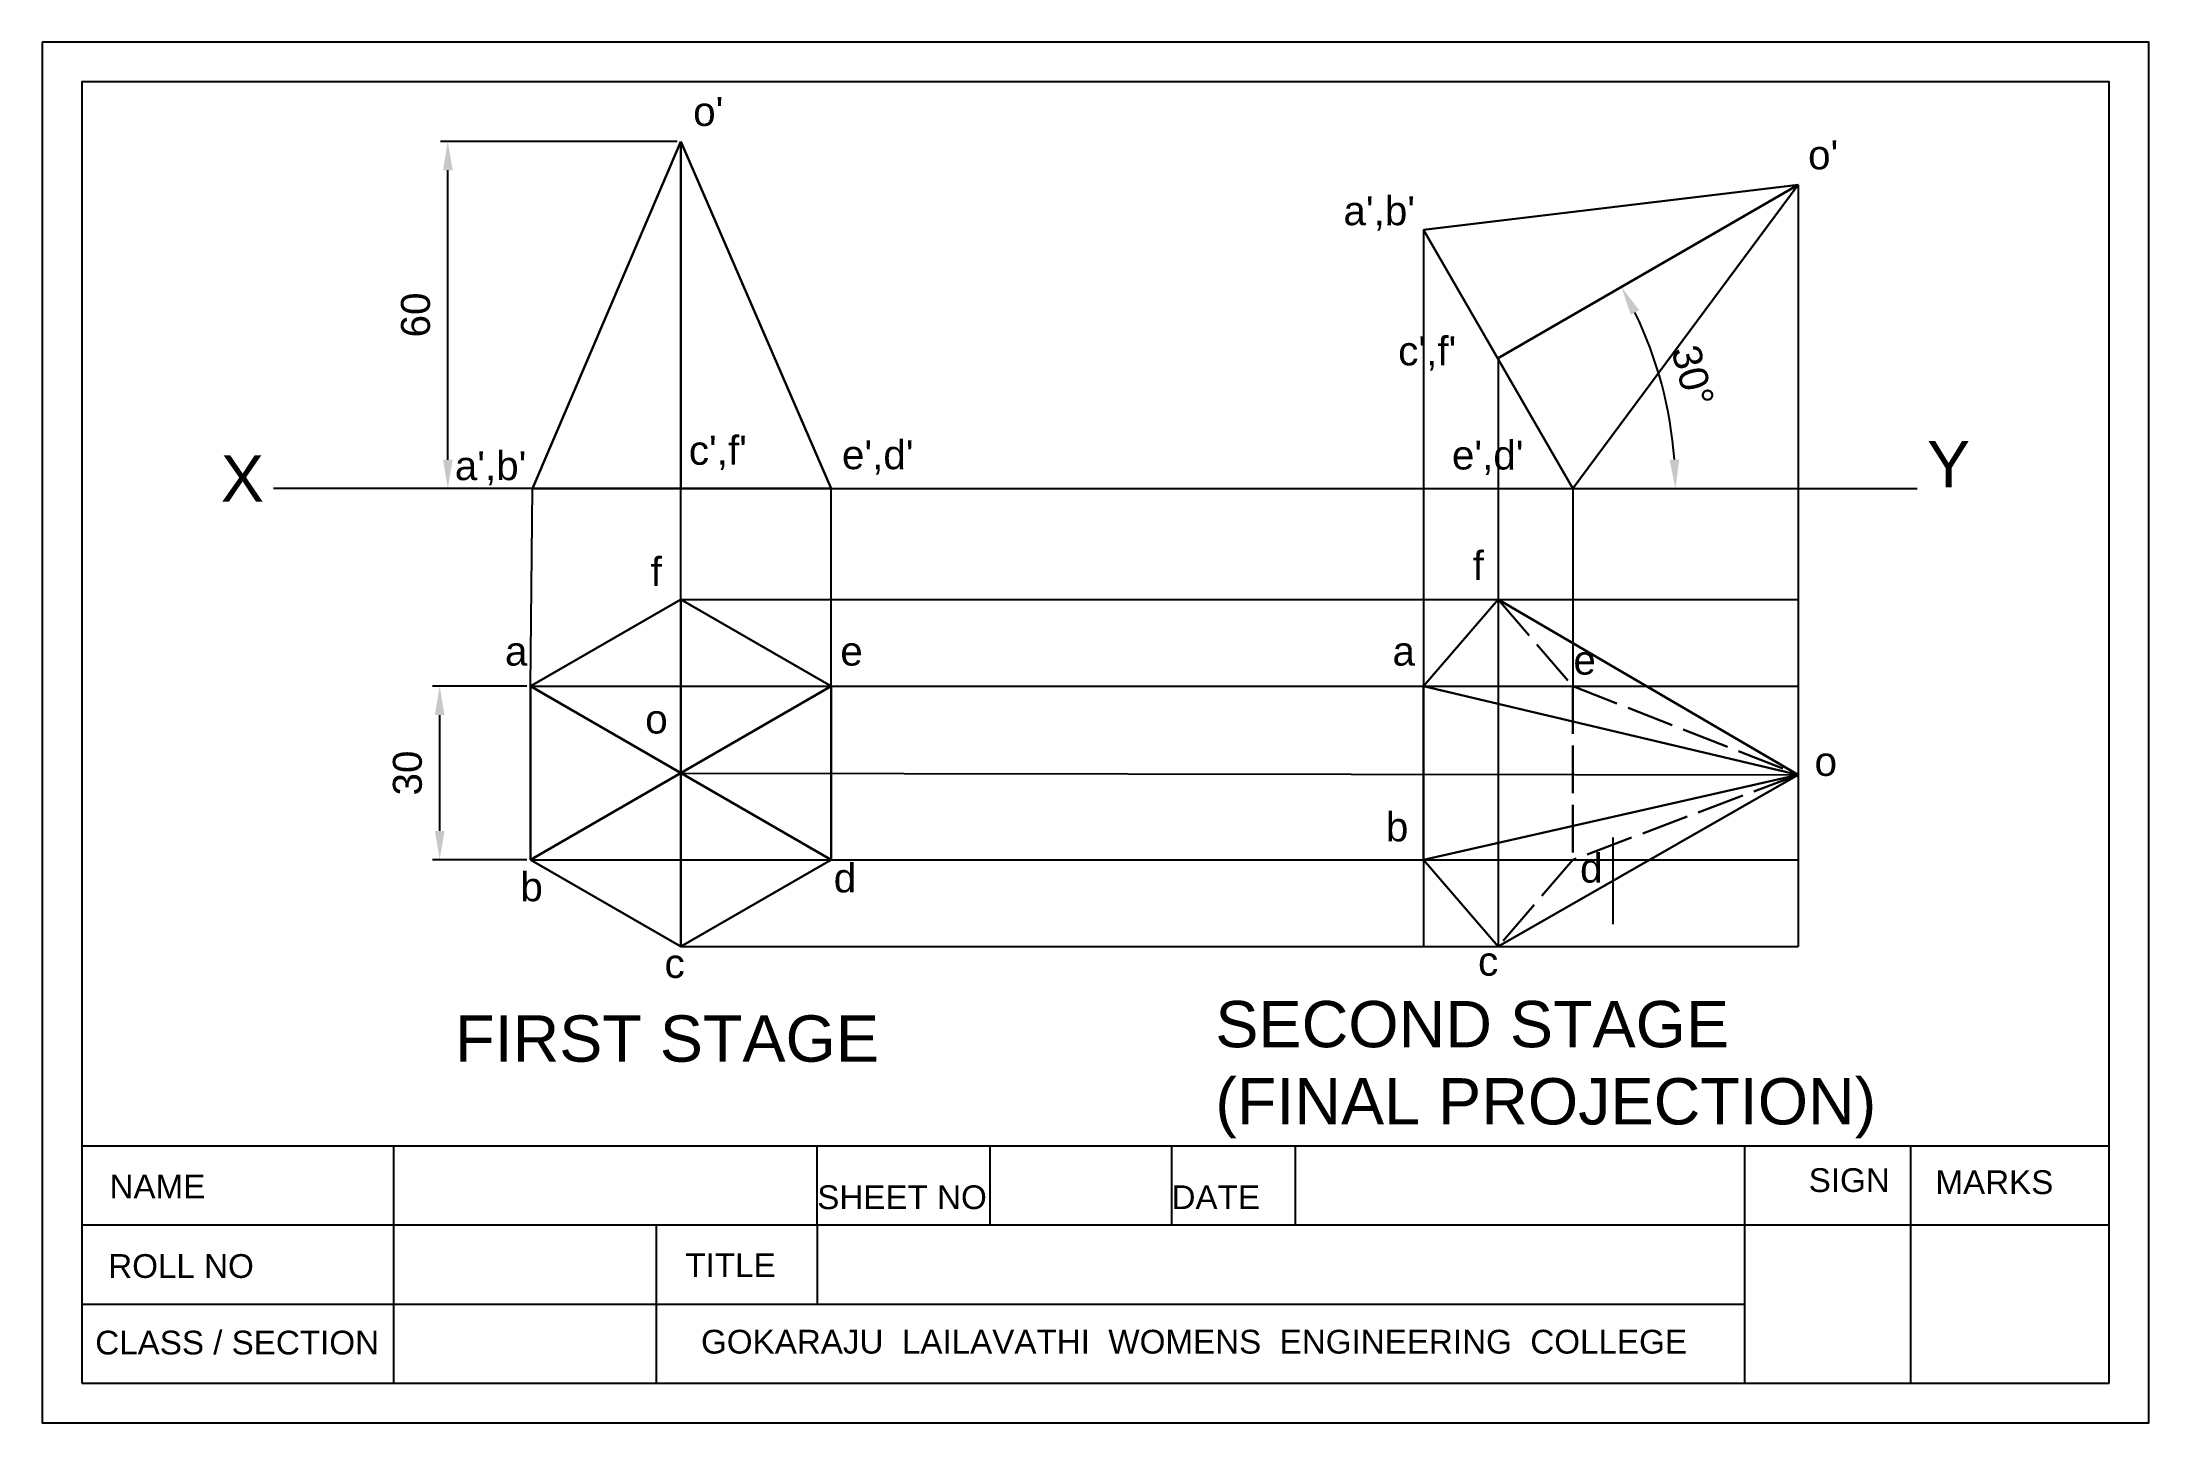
# Model space of a CAD drawing. Header units: millimetres. Extents: x 0 to 266, y 0 to 174.
import ezdxf

# ---------------------------------------------------------------- set-up
doc = ezdxf.new("R2010")
doc.units = ezdxf.units.MM
doc.linetypes.add('ACAD_ISO02W100', pattern=[15, 12, -3])
doc.styles.get("Standard").update_dxf_attribs({"font": 'arial.ttf'})
doc.dimstyles.new('ISO-25', dxfattribs={"dimtxt": 5, "dimasz": 5, "dimexe": 1.25, "dimexo": 0.625, "dimgap": 3, "dimtad": 1, "dimdec": 0, "dimtxsty": 'Standard', "dimcen": 2.5, "dimadec": 0, "dimazin": 0, "dimtfac": 1, "dimtdec": 0, "dimtmove": 0, "dimatfit": 3, "dimfxl": 1, "dimarcsym": 0})

# ---------------------------------------------------------------- blocks, each defined once
blk = doc.blocks.new('*D4')
at = {"color": 0, "lineweight": -2, "transparency": 16777216}
for p, q in [((80.25, 161.87), (50.35, 161.87)), ((51.26, 121.66), (51.26, 158.21)), ((80.25, 118.01), (50.35, 118.01))]:
    blk.add_line(p, q, dxfattribs=at)
at = {"color": 0, "transparency": 16777216}
for points in [[(50.65, 158.21), (51.87, 158.21), (51.26, 161.87)], [(50.65, 121.66), (51.87, 121.66), (51.26, 118.01)]]:
    blk.add_solid(points, dxfattribs=at)
at = {"layer": 'Defpoints', "color": 0, "transparency": 16777216}
for p in [(51.26, 161.87), (80.71, 161.87), (80.71, 118.01)]:
    blk.add_point(p, dxfattribs=at)
at = {"color": 0, "lineweight": 25, "transparency": 16777216, "insert": (47.2, 139.94), "char_height": 3.655, "attachment_point": 5, "rotation": 90}
blk.add_mtext('60', dxfattribs=at)
blk = doc.blocks.new('*D5')
at = {"color": 0, "lineweight": -2, "transparency": 16777216}
for p, q in [((61.26, 93.05), (49.32, 93.05)), ((50.23, 74.77), (50.23, 89.39)), ((61.26, 71.12), (49.32, 71.12))]:
    blk.add_line(p, q, dxfattribs=at)
at = {"color": 0, "transparency": 16777216}
for points in [[(49.62, 89.39), (50.84, 89.39), (50.23, 93.05)], [(49.62, 74.77), (50.84, 74.77), (50.23, 71.12)]]:
    blk.add_solid(points, dxfattribs=at)
at = {"layer": 'Defpoints', "color": 0, "transparency": 16777216}
for p in [(50.23, 93.05), (61.72, 93.05), (61.72, 71.12)]:
    blk.add_point(p, dxfattribs=at)
at = {"color": 0, "lineweight": 25, "transparency": 16777216, "insert": (46.17, 82.08), "char_height": 3.655, "attachment_point": 5, "rotation": 90}
blk.add_mtext('30', dxfattribs=at)
blk = doc.blocks.new('*D6')
at = {"color": 0, "lineweight": -2, "transparency": 16777216}
blk.add_arc((155.41, 118.01), 50.96, 4.1105, 25.8895, dxfattribs=at)
at = {"color": 0, "transparency": 16777216}
for points in [[(200.72, 139.97), (201.79, 140.54), (199.54, 143.48)], [(206.85, 121.68), (205.63, 121.64), (206.37, 118.01)]]:
    blk.add_solid(points, dxfattribs=at)
at = {"layer": 'Defpoints', "color": 0, "transparency": 16777216}
for p in [(221.89, 156.38), (183.9, 134.45), (205.6, 126.85), (61.97, 118.01), (236.92, 118.01)]:
    blk.add_point(p, dxfattribs=at)
at = {"color": 0, "transparency": 16777216, "insert": (208.56, 132.25), "char_height": 3.655, "attachment_point": 5, "rotation": 285}
blk.add_mtext('30°', dxfattribs=at)
blk = doc.blocks.new('GOKARAJU3')
for p, q in [((5, 169.4), (5, 5)), ((261.19, 169.4), (5, 169.4)), ((261.19, 5), (261.19, 169.4)), ((5, 35), (261.19, 35)), ((44.39, 35), (44.39, 5)), ((97.94, 25), (97.94, 35)), ((119.76, 35), (119.76, 25)), ((142.7, 35), (142.7, 25)), ((158.32, 35), (158.32, 25)), ((215.08, 35), (215.08, 5)), ((236.07, 35), (236.07, 5)), ((5, 25), (261.19, 25)), ((77.59, 25), (77.59, 5)), ((97.94, 25), (97.94, 15)), ((5, 15), (215.08, 15)), ((5, 5), (261.19, 5))]:
    blk.add_line(p, q)
blk.add_lwpolyline([(0, 174.4), (0, 0), (266.19, 0), (266.19, 174.4)], close=True)
at = {"char_height": 3}
for s, width, insert, attachment_point in [('SIGN', 10.7612, (223.21, 32.16), 1), ('MARKS', 16.273, (239.22, 31.9), 1), ('NAME', 15.9424, (8.51, 31.36), 1), ('SHEET NO', 21.0026, (97.94, 30), 1), ('DATE', 14.9315, (142.7, 30), 1), ('ROLL NO', 20.6744, (8.35, 21.31), 1), ('TITLE', 14.1732, (81.27, 21.41), 1), ('CLASS / SECTION', 35.77, (6.71, 11.64), 1), ('GOKARAJU  LAILAVATHI  WOMENS  ENGINEERING  COLLEGE', 147.5066, (145.54, 10.23), 5)]:
    blk.add_mtext_dynamic_manual_height_columns(s, width=width, gutter_width=15, heights=[0], dxfattribs=dict(at, insert=insert, attachment_point=attachment_point))

msp = doc.modelspace()

# ---------------------------------------------------------------- linework, layer by layer
at = {"lineweight": 30}
for p, q in [((61.97, 118.01), (80.71, 161.87)), ((80.71, 118.01), (80.71, 161.87)), ((80.71, 161.87), (99.7, 118.01)), ((174.53, 150.69), (221.89, 156.38)), ((183.9, 134.45), (221.89, 156.38)), ((221.89, 156.38), (193.4, 118.01)), ((174.53, 150.69), (193.4, 118.01)), ((61.97, 118.01), (99.7, 118.01)), ((80.71, 60.15), (80.71, 104.01)), ((174.53, 93.05), (183.96, 104.01)), ((183.96, 104.01), (221.89, 81.87)), ((61.72, 71.12), (99.7, 93.05)), ((61.72, 93.05), (99.7, 71.12)), ((174.53, 93.05), (174.53, 71.12)), ((174.53, 93.05), (221.89, 81.87)), ((221.89, 81.87), (174.53, 71.12)), ((183.96, 60.15), (221.89, 81.87)), ((174.53, 71.12), (183.96, 60.15))]:
    msp.add_line(p, q, dxfattribs=at)
at = {"lineweight": 25}
for p, q in [((221.89, 156.38), (221.89, 60.15)), ((174.53, 150.69), (174.53, 60.15)), ((183.96, 134.35), (183.96, 60.15)), ((61.72, 93.05), (61.97, 118.01)), ((61.97, 118.01), (236.92, 118.01)), ((80.71, 104.01), (80.71, 118.01)), ((99.7, 93.05), (99.7, 118.01)), ((193.4, 118.01), (193.4, 93.05)), ((80.71, 104.01), (221.89, 104.01)), ((61.72, 93.05), (221.89, 93.05)), ((80.71, 82.08), (221.89, 81.87)), ((198.46, 73.94), (198.46, 62.97)), ((61.72, 71.12), (221.89, 71.12)), ((80.71, 60.15), (221.89, 60.15))]:
    msp.add_line(p, q, dxfattribs=at)
at = {"lineweight": 25, "ltscale": 0.5}
msp.add_line((50.35, 118.01), (29.23, 118.01), dxfattribs=at)
at = {"linetype": 'ACAD_ISO02W100', "lineweight": 30, "ltscale": 0.5}
for p, q in [((183.96, 104.01), (193.4, 93.05)), ((193.4, 93.05), (193.4, 71.12)), ((193.4, 93.05), (221.89, 81.87)), ((221.89, 81.87), (193.4, 71.12)), ((193.4, 71.12), (183.96, 60.15))]:
    msp.add_line(p, q, dxfattribs=at)
at = {"linetype": 'Continuous'}
msp.add_lwpolyline([(5, 35), (261.19, 35), (261.19, 169.4), (5, 169.4)], close=True, dxfattribs=at)
at = {"lineweight": 30}
msp.add_lwpolyline([(61.72, 71.12), (80.71, 60.15), (99.7, 71.12), (99.7, 93.05), (80.71, 104.01), (61.72, 93.05)], close=True, dxfattribs=at)

# ---------------------------------------------------------------- block references
msp.add_blockref('GOKARAJU3', (0, 0))

# ---------------------------------------------------------------- texts
at = {"linetype": 'ACAD_ISO02W100', "lineweight": 25, "ltscale": 0.5}
for s, height, p in [("o'", 3.655, (82.26, 163.82)), ("o'", 3.655, (223.13, 158.34)), ("a',b'", 3.655, (164.42, 151.28)), ("c',f'", 3.655, (171.34, 133.57)), ("a',b'", 3.655, (52.14, 119.08)), ("c',f'", 3.655, (81.71, 121.02)), ("e',d'", 3.655, (101.06, 120.46)), ("e',d'", 3.655, (178.13, 120.42)), ('f', 3.66, (76.88, 105.69)), ('f', 3.66, (180.75, 106.47)), ('a', 3.66, (58.48, 95.65)), ('e', 3.66, (100.85, 95.65)), ('a', 3.66, (170.62, 95.65)), ('e', 3.66, (193.48, 94.51)), ('o', 3.66, (76.2, 87.07)), ('o', 3.66, (223.95, 81.72)), ('b', 3.66, (169.78, 73.46)), ('d', 3.66, (194.32, 68.24)), ('b', 3.66, (60.42, 65.89)), ('d', 3.66, (100.02, 67)), ('c', 3.66, (78.64, 56.2)), ('c', 3.66, (181.43, 56.48))]:
    msp.add_text(s, height=height, dxfattribs=at).set_placement(p)
at = {"lineweight": 25, "ltscale": 0.5}
for s, height, p in [('Y', 5.85, (238.16, 118.18)), ('X', 5.85, (22.58, 116.36)), ('SECOND STAGE', 5.8482, (148.24, 47.44)), ('FIRST STAGE', 5.8482, (52.18, 45.62)), ('(FINAL PROJECTION)', 5.8482, (148.24, 37.69))]:
    msp.add_text(s, height=height, dxfattribs=at).set_placement(p)

# ---------------------------------------------------------------- dimensions: what is measured, and where the dimension line sits
at = {"lineweight": 25}
for base, p1, p2, picture, middle in [((51.26, 161.87), (80.71, 118.01), (80.71, 161.87), '*D4', (47.2, 139.94)), ((50.23, 93.05), (61.72, 71.12), (61.72, 93.05), '*D5', (46.17, 82.08))]:
    dim = msp.add_linear_dim(base=base, p1=p1, p2=p2, angle=90, dimstyle='ISO-25', override={"dimscale": 0.731027, "dimlfac": 1.367939}, dxfattribs=at)
    dim.commit()
    dim.dimension.update_dxf_attribs({"geometry": picture, "text_midpoint": middle})
dim = msp.add_angular_dim_2l(base=(205.6, 126.85), line1=((61.97, 118.01), (236.92, 118.01)), line2=((183.9, 134.45), (221.89, 156.38)), dimstyle='ISO-25', override={"dimscale": 0.731027, "dimlfac": 1.367939})
dim.commit()
dim.dimension.update_dxf_attribs({"geometry": '*D6', "text_midpoint": (208.56, 132.25)})

doc.saveas('drawing.dxf')
